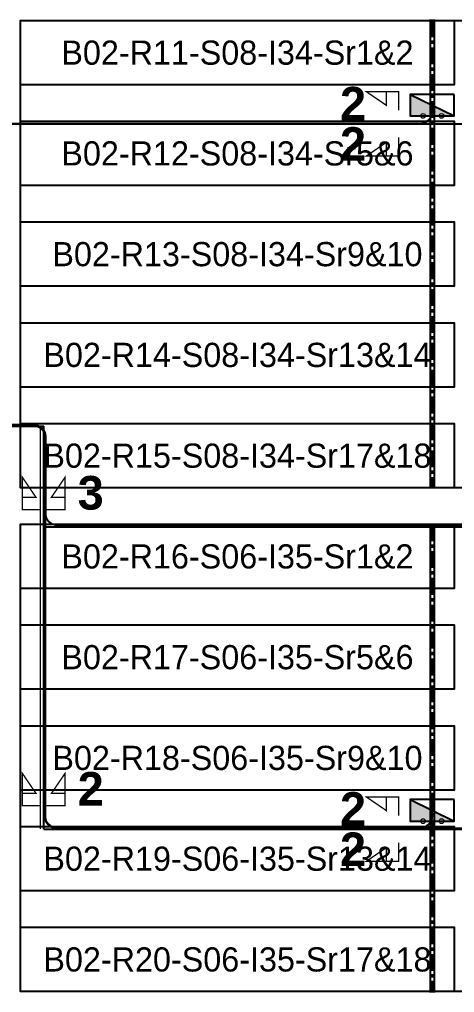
# Model space of a CAD drawing. Header units: metres. Extents: x 531463 to 531851, y 2674174 to 2674494.
# Drawn here: x 531689.3 to 531721.7, y 2674346.7 to 2674419.2 of the extents above; entities that cross this region are included whole.
import ezdxf
from ezdxf.enums import TextEntityAlignment as Align

# ---------------------------------------------------------------- set-up
doc = ezdxf.new("R2010")
doc.units = ezdxf.units.M
doc.header["$MEASUREMENT"] = 0
doc.linetypes.add('CENTER', pattern=[2, 1.25, -0.25, 0.25, -0.25])
for name, color, linetype in [('DC Trench BL-03', 40, 'Continuous'), ('E-Inverter Grouping', 2, 'Continuous'), ('Inverter Block-03', 7, 'Continuous'), ('LT Cable(AG) INV to LT Panel BL-03', 2, 'Continuous'), ('Messenger Wire Block-03 (Master Path)', 30, 'Continuous'), ('Messenger Wire Block-03 (MW Path)', 191, 'Continuous'), ('MMS Table Block-03', 8, 'Continuous'), ('Plan Line - DC BL-03', 40, 'Continuous'), ('Section Marking BL-03', 2, 'Continuous')]:
    doc.layers.add(name, color=color, linetype=linetype)
doc.layers.add('PILE', color=1, linetype='Continuous', lineweight=15)
doc.styles.add('BoldTextStyle', font='arialbd.ttf')
doc.styles.get("Standard").update_dxf_attribs({"font": 'Adani Regular.ttf'})

# ---------------------------------------------------------------- blocks, each defined once
blk = doc.blocks.new('Inverter Block')
h = blk.add_hatch(color=0)
h.dxf.hatch_style = 1
h.paths.add_polyline_path([(-1.456, 2.269), (-1.456, 0.846), (1.456, 0.846)])
at = {"color": 0}
blk.add_lwpolyline([(1.456, 2.269), (-1.456, 2.269), (-1.456, 0.846), (1.456, 0.846)], close=True, dxfattribs=at)
blk.add_lwpolyline([(-1.456, 2.269), (1.456, 0.846)], dxfattribs=at)
at = {"layer": 'PILE'}
for centre in [(-0.613, 0.846), (0.613, 0.846)]:
    blk.add_circle(centre, 0.156, dxfattribs=at)
at = {"color": 7}
blk.add_attdef('ID', (-1.456, 3.006), '', height=1.8, dxfattribs=at)
blk = doc.blocks.new('MMS Table (32.292 x 4.788)')
at = {"color": 0}
blk.add_lwpolyline([(0, -0.002), (0, 4.786), (32.292, 4.786), (32.292, -0.002)], close=True, dxfattribs=at)
at = {"color": 7}
blk.add_attdef('ID1', text='', height=1.8, dxfattribs=at).set_placement((16.146, 2.392), align=Align.MIDDLE_CENTER)

msp = doc.modelspace()

# ---------------------------------------------------------------- linework, layer by layer
at = {"layer": 'DC Trench BL-03', "color": 40, "const_width": 0.15}
for points in [[(531720.214, 2674419.077), (531719.914, 2674419.077), (531719.914, 2674384.293), (531720.214, 2674384.293)], [(531720.214, 2674381.577), (531719.914, 2674381.577), (531719.914, 2674346.793), (531720.214, 2674346.793)]]:
    msp.add_lwpolyline(points, close=True, dxfattribs=at)
at = {"layer": 'E-Inverter Grouping', "color": 3}
for points in [[(531754.095, 2674384.291), (531689.411, 2674384.291), (531689.411, 2674419.075), (531754.095, 2674419.075)], [(531754.095, 2674346.791), (531689.411, 2674346.791), (531689.411, 2674381.575), (531754.095, 2674381.575)]]:
    msp.add_lwpolyline(points, close=True, dxfattribs=at)
at = {"layer": 'LT Cable(AG) INV to LT Panel BL-03', "color": 5}
for points in [[(531650.767, 2674369.779), (531649.073, 2674369.779, -0.414214), (531648.173, 2674370.679), (531648.173, 2674373.823, 0.214019), (531647.871, 2674374.496), (531641.157, 2674380.474, -0.214019), (531640.856, 2674381.146), (531640.856, 2674382.866, -0.0289), (531640.862, 2674382.969), (531640.917, 2674383.449, 0.0289), (531640.923, 2674383.553), (531640.923, 2674410.505, -0.414214), (531641.823, 2674411.405), (531719.165, 2674411.405, 0.414214), (531720.065, 2674412.305), (531720.065, 2674412.728)], [(531650.767, 2674369.804), (531649.098, 2674369.804, -0.414214), (531648.198, 2674370.704), (531648.198, 2674373.835, 0.214019), (531647.896, 2674374.507), (531641.182, 2674380.485, -0.214019), (531640.881, 2674381.157), (531640.881, 2674382.864, -0.0289), (531640.887, 2674382.968), (531640.942, 2674383.447, 0.0289), (531640.948, 2674383.551), (531640.948, 2674410.48, -0.414214), (531641.848, 2674411.38), (531783.949, 2674411.38, 0.414214), (531784.849, 2674412.28), (531784.849, 2674412.728)], [(531648.698, 2674369.722, -0.325999), (531648.073, 2674370.579), (531648.073, 2674373.779, 0.214019), (531647.771, 2674374.451), (531641.057, 2674380.429, -0.214019), (531640.756, 2674381.101), (531640.756, 2674382.871, -0.0289), (531640.762, 2674382.975), (531640.817, 2674383.455, 0.0289), (531640.823, 2674383.558), (531640.823, 2674388.105, -0.414214), (531641.723, 2674389.005), (531690.357, 2674389.005, -0.414214), (531691.257, 2674388.105), (531691.257, 2674382.405, 0.414214), (531692.157, 2674381.505), (531783.949, 2674381.505, 0.414214), (531784.849, 2674382.405), (531784.849, 2674382.728)], [(531648.698, 2674369.756, -0.317911), (531648.098, 2674370.604), (531648.098, 2674373.79, 0.214019), (531647.796, 2674374.462), (531641.082, 2674380.44, -0.214019), (531640.781, 2674381.112), (531640.781, 2674382.87, -0.0289), (531640.787, 2674382.974), (531640.842, 2674383.453, 0.0289), (531640.848, 2674383.557), (531640.848, 2674388.08, -0.414214), (531641.748, 2674388.98), (531690.332, 2674388.98, -0.414214), (531691.232, 2674388.08), (531691.232, 2674359.88, 0.414214), (531692.132, 2674358.98), (531719.165, 2674358.98, 0.414214), (531720.065, 2674359.88), (531720.065, 2674360.228)], [(531648.698, 2674369.79, -0.309777), (531648.123, 2674370.629), (531648.123, 2674373.801, 0.214019), (531647.821, 2674374.473), (531641.107, 2674380.451, -0.214019), (531640.806, 2674381.123), (531640.806, 2674382.868, -0.0289), (531640.812, 2674382.972), (531640.867, 2674383.452, 0.0289), (531640.873, 2674383.556), (531640.873, 2674388.055, -0.414214), (531641.773, 2674388.955), (531690.307, 2674388.955, -0.414214), (531691.207, 2674388.055), (531691.207, 2674359.855, 0.414214), (531692.107, 2674358.955), (531783.949, 2674358.955, 0.414214), (531784.849, 2674359.855), (531784.849, 2674360.228)]]:
    msp.add_lwpolyline(points, format="xyb", dxfattribs=at)
at = {"layer": 'Messenger Wire Block-03 (Master Path)'}
for points in [[(531640.948, 2674411.38), (531786.487, 2674411.38)], [(531640.948, 2674388.88), (531691.132, 2674388.88)], [(531691.132, 2674358.88), (531691.132, 2674388.88)], [(531691.132, 2674381.38), (531786.487, 2674381.38)], [(531691.132, 2674358.88), (531786.487, 2674358.88)]]:
    msp.add_lwpolyline(points, dxfattribs=at)
at = {"layer": 'Messenger Wire Block-03 (MW Path)', "const_width": 0.1}
for points in [[(531640.948, 2674411.382), (531786.487, 2674411.382)], [(531640.948, 2674388.882), (531691.132, 2674388.882)], [(531690.882, 2674358.882), (531690.882, 2674388.882)], [(531691.132, 2674381.382), (531786.487, 2674381.382)], [(531691.132, 2674358.882), (531786.487, 2674358.882)]]:
    msp.add_lwpolyline(points, dxfattribs=at)
at = {"layer": 'Plan Line - DC BL-03', "color": 6, "linetype": 'CENTER'}
for points in [[(531720.065, 2674419.077), (531720.065, 2674384.293)], [(531720.065, 2674381.577), (531720.065, 2674346.793)]]:
    msp.add_lwpolyline(points, dxfattribs=at)
at = {"layer": 'Section Marking BL-03', "color": 94, "lineweight": 35, "true_color": 0x00a500, "const_width": 0.1}
for points in [[(531717.565, 2674412.382), (531717.565, 2674413.772), (531715.165, 2674413.772), (531716.645, 2674412.762), (531716.645, 2674413.772)], [(531717.565, 2674410.382), (531717.565, 2674408.992), (531715.165, 2674408.992), (531716.645, 2674410.002), (531716.645, 2674408.992)], [(531690.932, 2674382.671), (531689.542, 2674382.671), (531689.542, 2674385.071), (531690.552, 2674383.591), (531689.542, 2674383.591)], [(531691.332, 2674382.671), (531692.722, 2674382.671), (531692.722, 2674385.071), (531691.712, 2674383.591), (531692.722, 2674383.591)], [(531690.932, 2674360.632), (531689.542, 2674360.632), (531689.542, 2674363.032), (531690.552, 2674361.552), (531689.542, 2674361.552)], [(531691.332, 2674360.632), (531692.722, 2674360.632), (531692.722, 2674363.032), (531691.712, 2674361.552), (531692.722, 2674361.552)], [(531717.565, 2674359.882), (531717.565, 2674361.272), (531715.165, 2674361.272), (531716.645, 2674360.262), (531716.645, 2674361.272)], [(531717.565, 2674357.882), (531717.565, 2674356.492), (531715.165, 2674356.492), (531716.645, 2674357.502), (531716.645, 2674356.492)]]:
    msp.add_lwpolyline(points, dxfattribs=at)

# ---------------------------------------------------------------- block references
at = {"layer": 'Inverter Block-03'}
ref = msp.add_blockref('Inverter Block', (531720.065, 2674411.023), dxfattribs=dict(at, xscale=1.124999999976148, yscale=1.124999999976148, zscale=1.124999999976148))
ref.add_attrib('ID', 'B03-I34-ASB11', (531722.49, 2674411.924), dxfattribs={"layer": '0', "color": 7, "height": 2.025})
ref = msp.add_blockref('Inverter Block', (531720.065, 2674358.523), dxfattribs=dict(at, xscale=1.124999999976148, yscale=1.124999999976148, zscale=1.124999999976148))
ref.add_attrib('ID', 'B03-I35-ASB12', (531722.49, 2674359.424), dxfattribs={"layer": '0', "color": 7, "height": 2.025})
at = {"layer": 'MMS Table Block-03'}
for p, values in [((531689.411, 2674414.291), {'ID1': 'B02-R11-S08-I34-Sr1&2'}), ((531689.411, 2674406.791), {'ID1': 'B02-R12-S08-I34-Sr5&6'}), ((531689.411, 2674399.291), {'ID1': 'B02-R13-S08-I34-Sr9&10'}), ((531689.411, 2674391.791), {'ID1': 'B02-R14-S08-I34-Sr13&14'}), ((531689.411, 2674384.291), {'ID1': 'B02-R15-S08-I34-Sr17&18'}), ((531689.411, 2674376.791), {'ID1': 'B02-R16-S06-I35-Sr1&2'}), ((531689.411, 2674369.291), {'ID1': 'B02-R17-S06-I35-Sr5&6'}), ((531689.411, 2674361.791), {'ID1': 'B02-R18-S06-I35-Sr9&10'}), ((531689.411, 2674354.291), {'ID1': 'B02-R19-S06-I35-Sr13&14'}), ((531689.411, 2674346.791), {'ID1': 'B02-R20-S06-I35-Sr17&18'})]:
    msp.add_blockref('MMS Table (32.292 x 4.788)', p, dxfattribs=at).add_auto_attribs(values)

# ---------------------------------------------------------------- texts
at = {"layer": 'Section Marking BL-03', "color": 94, "true_color": 0x00a500, "style": 'BoldTextStyle'}
for s, p in [('2', (531714.165, 2674412.882)), ('2', (531714.165, 2674409.882)), ('3', (531694.632, 2674383.921)), ('2', (531694.632, 2674361.882)), ('2', (531714.165, 2674360.382)), ('2', (531714.165, 2674357.382))]:
    msp.add_text(s, height=2.5, dxfattribs=at).set_placement(p, align=Align.MIDDLE_CENTER)

doc.saveas('drawing.dxf')
